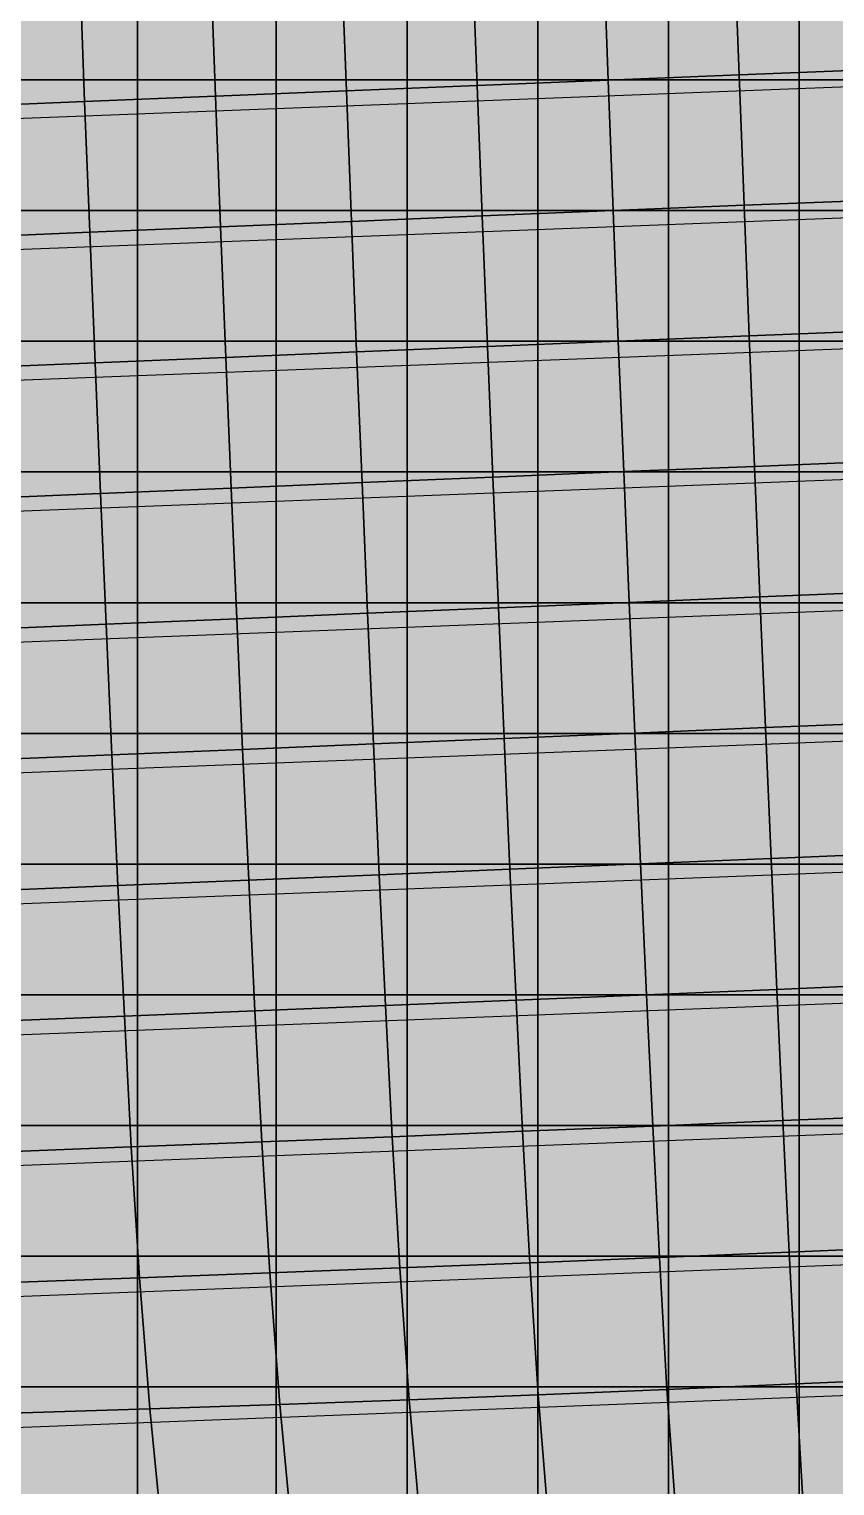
# Model space of a CAD drawing. Header units: inches. Extents: x -100 to 100, y -42 to 41.
# Drawn here: x 11.42 to 17.58, y -17.76 to -6.61 of the extents above; entities that cross this region are included whole.
import ezdxf

# ---------------------------------------------------------------- set-up
doc = ezdxf.new("R2010")
doc.units = ezdxf.units.IN
doc.header["$MEASUREMENT"] = 0
for name, color, linetype in [('Mesh-セル中詰(水中)', 7, 'Continuous'), ('Mesh-梁③(円周)', 7, 'Continuous'), ('Undeformed Mesh-セル中詰(水中)', 7, 'Continuous'), ('Undeformed Mesh-梁②(中央)', 7, 'Continuous'), ('Undeformed Mesh-梁③(円周)', 7, 'Continuous')]:
    doc.layers.add(name, color=color, linetype=linetype)

msp = doc.modelspace()

# ---------------------------------------------------------------- linework, layer by layer
at = {"color": 7, "true_color": 0xffffff, "transparency": 33554687}
for p, q in [((10.797, -7.315), (22.061, -6.8849)), ((10.835, -8.315), (22.099, -7.8847)), ((10.873, -9.315), (22.137, -8.8844)), ((10.91, -10.315), (22.176, -9.8841)), ((10.948, -11.315), (22.214, -10.8839)), ((10.986, -12.315), (22.252, -11.8836)), ((11.024, -13.315), (22.291, -12.8834)), ((11.062, -14.315), (22.329, -13.8832)), ((11.099, -15.315), (22.367, -14.8829)), ((11.137, -16.315), (22.405, -15.8824)), ((11.175, -17.315), (22.439, -16.8806))]:
    msp.add_line(p, q, dxfattribs=at)
for points in [[(15.81203, -6.003436), (14.81003, -6.0438), (14.84803, -7.04234)], [(15.81203, -6.003436), (14.84803, -7.04234), (15.85003, -7.001936)], [(16.81403, -5.96378), (15.81203, -6.003436), (15.85003, -7.001936)], [(16.81403, -5.96378), (15.85003, -7.001936), (16.85203, -6.96149)], [(16.81403, -5.96378), (17.85403, -6.92191), (17.81603, -5.92386)], [(16.81403, -5.96378), (16.85203, -6.96149), (17.85403, -6.92191)], [(12.80803, -6.1253), (11.80803, -6.1662), (11.84503, -7.1658)], [(12.80803, -6.1253), (11.84503, -7.1658), (12.84603, -7.1244)], [(13.80903, -6.08423), (12.80803, -6.1253), (12.84603, -7.1244)], [(13.80903, -6.08423), (12.84603, -7.1244), (13.84703, -7.08339)], [(14.81003, -6.0438), (13.80903, -6.08423), (13.84703, -7.08339)], [(14.81003, -6.0438), (13.84703, -7.08339), (14.84803, -7.04234)], [(11.80803, -6.1662), (10.746, -6.2102), (10.784, -7.2098)], [(11.80803, -6.1662), (10.784, -7.2098), (11.84503, -7.1658)], [(15.85003, -7.001936), (14.84803, -7.04234), (14.88603, -8.04115)], [(15.85003, -7.001936), (14.88603, -8.04115), (15.88803, -8.000021)], [(15.85003, -7.001936), (16.89003, -7.95977), (16.85203, -6.96149)], [(15.85003, -7.001936), (15.88803, -8.000021), (16.89003, -7.95977)], [(16.85203, -6.96149), (17.89203, -7.91947), (17.85403, -6.92191)], [(16.85203, -6.96149), (16.89003, -7.95977), (17.89203, -7.91947)], [(12.84603, -7.1244), (11.84503, -7.1658), (11.88503, -8.1653)], [(12.84603, -7.1244), (11.88503, -8.1653), (12.88503, -8.1239)], [(13.84703, -7.08339), (12.84603, -7.1244), (12.88503, -8.1239)], [(13.84703, -7.08339), (12.88503, -8.1239), (13.88603, -8.0823)], [(14.84803, -7.04234), (13.84703, -7.08339), (13.88603, -8.0823)], [(14.84803, -7.04234), (13.88603, -8.0823), (14.88603, -8.04115)], [(11.84503, -7.1658), (10.784, -7.2098), (10.823, -8.2096)], [(11.84503, -7.1658), (10.823, -8.2096), (11.88503, -8.1653)], [(15.88803, -8.000021), (14.88603, -8.04115), (14.92603, -9.03976)], [(15.88803, -8.000021), (14.92603, -9.03976), (15.92703, -8.998841)], [(16.89003, -7.95977), (15.88803, -8.000021), (15.92703, -8.998841)], [(16.89003, -7.95977), (15.92703, -8.998841), (16.92903, -8.95775)], [(17.89203, -7.91947), (16.89003, -7.95977), (16.92903, -8.95775)], [(17.89203, -7.91947), (16.92903, -8.95775), (17.93003, -8.91799)], [(12.88503, -8.1239), (11.88503, -8.1653), (11.92503, -9.1651)], [(12.88503, -8.1239), (11.92503, -9.1651), (12.92503, -9.1233)], [(13.88603, -8.0823), (12.88503, -8.1239), (12.92503, -9.1233)], [(13.88603, -8.0823), (12.92503, -9.1233), (13.92503, -9.08167)], [(14.88603, -8.04115), (13.88603, -8.0823), (13.92503, -9.08167)], [(14.88603, -8.04115), (13.92503, -9.08167), (14.92603, -9.03976)], [(11.88503, -8.1653), (10.823, -8.2096), (10.864, -9.2092)], [(11.88503, -8.1653), (10.864, -9.2092), (11.92503, -9.1651)], [(15.92703, -8.998841), (14.92603, -9.03976), (14.96703, -10.03937)], [(15.92703, -8.998841), (14.96703, -10.03937), (15.96803, -9.997521)], [(16.92903, -8.95775), (15.92703, -8.998841), (15.96803, -9.997521)], [(16.92903, -8.95775), (15.96803, -9.997521), (16.96803, -9.95688)], [(16.92903, -8.95775), (17.97003, -9.91609), (17.93003, -8.91799)], [(16.92903, -8.95775), (16.96803, -9.95688), (17.97003, -9.91609)], [(12.92503, -9.1233), (11.92503, -9.1651), (11.96603, -10.1647)], [(12.92503, -9.1233), (11.96603, -10.1647), (12.96603, -10.1232)], [(13.92503, -9.08167), (12.92503, -9.1233), (12.96603, -10.1232)], [(13.92503, -9.08167), (12.96603, -10.1232), (13.96703, -10.08092)], [(14.92603, -9.03976), (13.92503, -9.08167), (13.96703, -10.08092)], [(14.92603, -9.03976), (13.96703, -10.08092), (14.96703, -10.03937)], [(11.92503, -9.1651), (10.864, -9.2092), (10.905, -10.209)], [(11.92503, -9.1651), (10.905, -10.209), (11.96603, -10.1647)], [(16.96803, -9.95688), (18.01003, -10.9155), (17.97003, -9.91609)], [(15.96803, -9.997521), (14.96703, -10.03937), (15.01003, -11.03887)], [(15.96803, -9.997521), (15.01003, -11.03887), (16.00903, -10.997475)], [(15.96803, -9.997521), (17.01003, -10.95573), (16.96803, -9.95688)], [(15.96803, -9.997521), (16.00903, -10.997475), (17.01003, -10.95573)], [(16.96803, -9.95688), (17.01003, -10.95573), (18.01003, -10.9155)], [(12.96603, -10.1232), (11.96603, -10.1647), (12.00903, -11.1647)], [(12.96603, -10.1232), (12.00903, -11.1647), (13.01003, -11.1227)], [(13.96703, -10.08092), (12.96603, -10.1232), (13.01003, -11.1227)], [(13.96703, -10.08092), (13.01003, -11.1227), (14.00903, -11.08107)], [(14.96703, -10.03937), (13.96703, -10.08092), (14.00903, -11.08107)], [(14.96703, -10.03937), (14.00903, -11.08107), (15.01003, -11.03887)], [(11.96603, -10.1647), (10.905, -10.209), (10.948, -11.2084)], [(11.96603, -10.1647), (10.948, -11.2084), (12.00903, -11.1647)], [(17.01003, -10.95573), (18.05203, -11.91459), (18.01003, -10.9155)], [(16.00903, -10.997475), (15.01003, -11.03887), (15.05303, -12.03957)], [(16.00903, -10.997475), (15.05303, -12.03957), (16.05303, -11.997275)], [(16.00903, -10.997475), (17.05203, -11.95613), (17.01003, -10.95573)], [(16.00903, -10.997475), (16.05303, -11.997275), (17.05203, -11.95613)], [(17.01003, -10.95573), (17.05203, -11.95613), (18.05203, -11.91459)], [(13.01003, -11.1227), (12.00903, -11.1647), (12.05403, -12.1641)], [(13.01003, -11.1227), (12.05403, -12.1641), (13.05303, -12.1229)], [(14.00903, -11.08107), (13.01003, -11.1227), (13.05303, -12.1229)], [(14.00903, -11.08107), (13.05303, -12.1229), (14.05403, -12.081)], [(14.00903, -11.08107), (15.05303, -12.03957), (15.01003, -11.03887)], [(14.00903, -11.08107), (14.05403, -12.081), (15.05303, -12.03957)], [(12.00903, -11.1647), (10.948, -11.2084), (10.992, -12.2081)], [(12.00903, -11.1647), (10.992, -12.2081), (12.05403, -12.1641)], [(17.05203, -11.95613), (18.09403, -12.91569), (18.05203, -11.91459)], [(16.05303, -11.997275), (15.05303, -12.03957), (15.09803, -13.04016)], [(16.05303, -11.997275), (15.09803, -13.04016), (16.09703, -12.998709)], [(16.05303, -11.997275), (17.09603, -12.95652), (17.05203, -11.95613)], [(16.05303, -11.997275), (16.09703, -12.998709), (17.09603, -12.95652)], [(17.05203, -11.95613), (17.09603, -12.95652), (18.09403, -12.91569)], [(13.05303, -12.1229), (12.05403, -12.1641), (12.10003, -13.1641)], [(13.05303, -12.1229), (12.10003, -13.1641), (13.10003, -13.1228)], [(13.05303, -12.1229), (14.09903, -13.08201), (14.05403, -12.081)], [(13.05303, -12.1229), (13.10003, -13.1228), (14.09903, -13.08201)], [(14.05403, -12.081), (15.09803, -13.04016), (15.05303, -12.03957)], [(14.05403, -12.081), (14.09903, -13.08201), (15.09803, -13.04016)], [(10.992, -12.2081), (12.10003, -13.1641), (12.05403, -12.1641)], [(10.992, -12.2081), (11.039, -13.2071), (12.10003, -13.1641)], [(17.09603, -12.95652), (18.13803, -13.91682), (18.09403, -12.91569)], [(14.09903, -13.08201), (15.14503, -14.04238), (15.09803, -13.04016)], [(16.09703, -12.998709), (15.09803, -13.04016), (15.14503, -14.04238)], [(16.09703, -12.998709), (15.14503, -14.04238), (16.14303, -14.00024)], [(16.09703, -12.998709), (17.14003, -13.95919), (17.09603, -12.95652)], [(16.09703, -12.998709), (16.14303, -14.00024), (17.14003, -13.95919)], [(17.09603, -12.95652), (17.14003, -13.95919), (18.13803, -13.91682)], [(13.10003, -13.1228), (12.10003, -13.1641), (12.14903, -14.1636)], [(13.10003, -13.1228), (12.14903, -14.1636), (13.14803, -14.1238)], [(14.09903, -13.08201), (13.10003, -13.1228), (13.14803, -14.1238)], [(14.09903, -13.08201), (13.14803, -14.1238), (14.14703, -14.08294)], [(14.09903, -13.08201), (14.14703, -14.08294), (15.14503, -14.04238)], [(11.039, -13.2071), (12.14903, -14.1636), (12.10003, -13.1641)], [(11.039, -13.2071), (11.087, -14.2065), (12.14903, -14.1636)], [(18.13803, -13.91682), (17.14003, -13.95919), (17.18603, -14.96199)], [(18.13803, -13.91682), (17.18603, -14.96199), (18.18103, -14.92104)], [(15.14503, -14.04238), (14.14703, -14.08294), (14.19803, -15.08574)], [(15.14503, -14.04238), (14.19803, -15.08574), (15.19503, -15.04483)], [(16.14303, -14.00024), (15.14503, -14.04238), (15.19503, -15.04483)], [(16.14303, -14.00024), (15.19503, -15.04483), (16.19003, -15.004465)], [(17.14003, -13.95919), (16.14303, -14.00024), (16.19003, -15.004465)], [(17.14003, -13.95919), (16.19003, -15.004465), (17.18603, -14.96199)], [(13.14803, -14.1238), (12.14903, -14.1636), (12.20103, -15.1644)], [(13.14803, -14.1238), (12.20103, -15.1644), (13.20103, -15.1246)], [(14.14703, -14.08294), (13.14803, -14.1238), (13.20103, -15.1246)], [(14.14703, -14.08294), (13.20103, -15.1246), (14.19803, -15.08574)], [(12.14903, -14.1636), (11.087, -14.2065), (11.14, -15.205)], [(12.14903, -14.1636), (11.14, -15.205), (12.20103, -15.1644)], [(17.18603, -14.96199), (18.22803, -15.92535), (18.18103, -14.92104)], [(14.19803, -15.08574), (15.24903, -16.0512), (15.19503, -15.04483)], [(16.19003, -15.004465), (15.19503, -15.04483), (15.24903, -16.0512)], [(16.19003, -15.004465), (15.24903, -16.0512), (16.24203, -16.009531)], [(16.19003, -15.004465), (17.23403, -15.96889), (17.18603, -14.96199)], [(16.19003, -15.004465), (16.24203, -16.009531), (17.23403, -15.96889)], [(17.18603, -14.96199), (17.23403, -15.96889), (18.22803, -15.92535)], [(12.20103, -15.1644), (13.26103, -16.1285), (13.20103, -15.1246)], [(14.19803, -15.08574), (13.20103, -15.1246), (13.26103, -16.1285)], [(14.19803, -15.08574), (13.26103, -16.1285), (14.25603, -16.08953)], [(14.19803, -15.08574), (14.25603, -16.08953), (15.24903, -16.0512)], [(11.14, -15.205), (12.26503, -16.165), (12.20103, -15.1644)], [(11.14, -15.205), (11.203, -16.2042), (12.26503, -16.165)], [(12.20103, -15.1644), (12.26503, -16.165), (13.26103, -16.1285)], [(17.23403, -15.96889), (18.27503, -16.93542), (18.22803, -15.92535)], [(16.24203, -16.009531), (15.24903, -16.0512), (15.31433, -17.0611)], [(16.24203, -16.009531), (15.31433, -17.0611), (16.29903, -17.02138)], [(17.23403, -15.96889), (16.24203, -16.009531), (16.29903, -17.02138)], [(17.23403, -15.96889), (16.29903, -17.02138), (17.28703, -16.97734)], [(17.23403, -15.96889), (17.28703, -16.97734), (18.27503, -16.93542)], [(12.26503, -16.165), (13.33873, -17.1338), (13.26103, -16.1285)], [(14.25603, -16.08953), (13.26103, -16.1285), (13.33873, -17.1338)], [(14.25603, -16.08953), (13.33873, -17.1338), (14.32733, -17.1002)], [(15.24903, -16.0512), (14.25603, -16.08953), (14.32733, -17.1002)], [(15.24903, -16.0512), (14.32733, -17.1002), (15.31433, -17.0611)], [(12.26503, -16.165), (11.203, -16.2042), (11.2847, -17.2009)], [(12.26503, -16.165), (11.2847, -17.2009), (12.34433, -17.1692)], [(12.26503, -16.165), (12.34433, -17.1692), (13.33873, -17.1338)], [(17.28703, -16.97734), (18.32813, -17.94767), (18.27503, -16.93542)], [(15.39703, -18.08152), (16.29903, -17.02138), (15.31433, -17.0611)], [(15.39703, -18.08152), (16.37283, -18.0403), (16.29903, -17.02138)], [(16.37283, -18.0403), (17.28703, -16.97734), (16.29903, -17.02138)], [(16.37283, -18.0403), (17.34703, -17.99627), (17.28703, -16.97734)], [(17.28703, -16.97734), (17.34703, -17.99627), (18.32813, -17.94767)], [(12.34433, -17.1692), (13.43283, -18.1457), (13.33873, -17.1338)], [(13.43283, -18.1457), (14.32733, -17.1002), (13.33873, -17.1338)], [(13.43283, -18.1457), (14.41833, -18.1141), (14.32733, -17.1002)], [(14.41833, -18.1141), (15.31433, -17.0611), (14.32733, -17.1002)], [(14.41833, -18.1141), (15.39703, -18.08152), (15.31433, -17.0611)], [(11.3808, -18.1998), (12.34433, -17.1692), (11.2847, -17.2009)], [(11.3808, -18.1998), (12.44163, -18.1717), (12.34433, -17.1692)], [(12.34433, -17.1692), (12.44163, -18.1717), (13.43283, -18.1457)]]:
    msp.add_solid(points, dxfattribs=at)
at = {"layer": 'Mesh-セル中詰(水中)', "color": 18, "true_color": 0x000000, "transparency": 33554559}
for p, q in [((15.85003, -7.001936), (15.81203, -6.003436)), ((15.81203, -6.003436), (15.85003, -7.001936)), ((16.85203, -6.96149), (16.81403, -5.96378)), ((16.81403, -5.96378), (16.85203, -6.96149)), ((12.84603, -7.1244), (12.80803, -6.1253)), ((12.80803, -6.1253), (12.84603, -7.1244)), ((13.84703, -7.08339), (13.80903, -6.08423)), ((13.80903, -6.08423), (13.84703, -7.08339)), ((14.84803, -7.04234), (14.81003, -6.0438)), ((14.81003, -6.0438), (14.84803, -7.04234)), ((11.84503, -7.1658), (11.80803, -6.1662)), ((11.80803, -6.1662), (11.84503, -7.1658)), ((15.85003, -7.001936), (14.84803, -7.04234)), ((14.84803, -7.04234), (15.85003, -7.001936)), ((16.85203, -6.96149), (15.85003, -7.001936)), ((15.85003, -7.001936), (16.85203, -6.96149)), ((15.88803, -8.000021), (15.85003, -7.001936)), ((15.85003, -7.001936), (15.88803, -8.000021)), ((17.85403, -6.92191), (16.85203, -6.96149)), ((16.85203, -6.96149), (17.85403, -6.92191)), ((16.89003, -7.95977), (16.85203, -6.96149)), ((16.85203, -6.96149), (16.89003, -7.95977)), ((12.84603, -7.1244), (11.84503, -7.1658)), ((11.84503, -7.1658), (12.84603, -7.1244)), ((13.84703, -7.08339), (12.84603, -7.1244)), ((12.84603, -7.1244), (13.84703, -7.08339)), ((12.88503, -8.1239), (12.84603, -7.1244)), ((12.84603, -7.1244), (12.88503, -8.1239)), ((14.84803, -7.04234), (13.84703, -7.08339)), ((13.84703, -7.08339), (14.84803, -7.04234)), ((13.88603, -8.0823), (13.84703, -7.08339)), ((13.84703, -7.08339), (13.88603, -8.0823)), ((14.88603, -8.04115), (14.84803, -7.04234)), ((14.84803, -7.04234), (14.88603, -8.04115)), ((11.84503, -7.1658), (10.784, -7.2098)), ((10.784, -7.2098), (11.84503, -7.1658)), ((11.88503, -8.1653), (11.84503, -7.1658)), ((11.84503, -7.1658), (11.88503, -8.1653)), ((15.88803, -8.000021), (14.88603, -8.04115)), ((14.88603, -8.04115), (15.88803, -8.000021)), ((16.89003, -7.95977), (15.88803, -8.000021)), ((15.88803, -8.000021), (16.89003, -7.95977)), ((15.92703, -8.998841), (15.88803, -8.000021)), ((15.88803, -8.000021), (15.92703, -8.998841)), ((17.89203, -7.91947), (16.89003, -7.95977)), ((16.89003, -7.95977), (17.89203, -7.91947)), ((16.92903, -8.95775), (16.89003, -7.95977)), ((16.89003, -7.95977), (16.92903, -8.95775)), ((11.88503, -8.1653), (12.88503, -8.1239)), ((12.88503, -8.1239), (11.88503, -8.1653)), ((13.88603, -8.0823), (12.88503, -8.1239)), ((12.88503, -8.1239), (13.88603, -8.0823)), ((12.92503, -9.1233), (12.88503, -8.1239)), ((12.88503, -8.1239), (12.92503, -9.1233)), ((14.88603, -8.04115), (13.88603, -8.0823)), ((13.88603, -8.0823), (14.88603, -8.04115)), ((13.92503, -9.08167), (13.88603, -8.0823)), ((13.88603, -8.0823), (13.92503, -9.08167)), ((14.92603, -9.03976), (14.88603, -8.04115)), ((14.88603, -8.04115), (14.92603, -9.03976)), ((11.88503, -8.1653), (10.823, -8.2096)), ((10.823, -8.2096), (11.88503, -8.1653)), ((11.92503, -9.1651), (11.88503, -8.1653)), ((11.88503, -8.1653), (11.92503, -9.1651)), ((15.92703, -8.998841), (14.92603, -9.03976)), ((14.92603, -9.03976), (15.92703, -8.998841)), ((16.92903, -8.95775), (15.92703, -8.998841)), ((15.92703, -8.998841), (16.92903, -8.95775)), ((15.96803, -9.997521), (15.92703, -8.998841)), ((15.92703, -8.998841), (15.96803, -9.997521)), ((17.93003, -8.91799), (16.92903, -8.95775)), ((16.92903, -8.95775), (17.93003, -8.91799)), ((16.96803, -9.95688), (16.92903, -8.95775)), ((16.92903, -8.95775), (16.96803, -9.95688)), ((12.92503, -9.1233), (11.92503, -9.1651)), ((11.92503, -9.1651), (12.92503, -9.1233)), ((13.92503, -9.08167), (12.92503, -9.1233)), ((12.92503, -9.1233), (13.92503, -9.08167)), ((12.96603, -10.1232), (12.92503, -9.1233)), ((12.92503, -9.1233), (12.96603, -10.1232)), ((14.92603, -9.03976), (13.92503, -9.08167)), ((13.92503, -9.08167), (14.92603, -9.03976)), ((13.96703, -10.08092), (13.92503, -9.08167)), ((13.92503, -9.08167), (13.96703, -10.08092)), ((14.96703, -10.03937), (14.92603, -9.03976)), ((14.92603, -9.03976), (14.96703, -10.03937)), ((11.92503, -9.1651), (10.864, -9.2092)), ((10.864, -9.2092), (11.92503, -9.1651)), ((11.96603, -10.1647), (11.92503, -9.1651)), ((11.92503, -9.1651), (11.96603, -10.1647)), ((17.97003, -9.91609), (16.96803, -9.95688)), ((16.96803, -9.95688), (17.97003, -9.91609)), ((15.96803, -9.997521), (14.96703, -10.03937)), ((14.96703, -10.03937), (15.96803, -9.997521)), ((16.96803, -9.95688), (15.96803, -9.997521)), ((15.96803, -9.997521), (16.96803, -9.95688)), ((16.00903, -10.997475), (15.96803, -9.997521)), ((15.96803, -9.997521), (16.00903, -10.997475)), ((17.01003, -10.95573), (16.96803, -9.95688)), ((16.96803, -9.95688), (17.01003, -10.95573)), ((12.96603, -10.1232), (11.96603, -10.1647)), ((11.96603, -10.1647), (12.96603, -10.1232)), ((13.96703, -10.08092), (12.96603, -10.1232)), ((12.96603, -10.1232), (13.96703, -10.08092)), ((13.01003, -11.1227), (12.96603, -10.1232)), ((12.96603, -10.1232), (13.01003, -11.1227)), ((14.96703, -10.03937), (13.96703, -10.08092)), ((13.96703, -10.08092), (14.96703, -10.03937)), ((14.00903, -11.08107), (13.96703, -10.08092)), ((13.96703, -10.08092), (14.00903, -11.08107)), ((15.01003, -11.03887), (14.96703, -10.03937)), ((14.96703, -10.03937), (15.01003, -11.03887)), ((11.96603, -10.1647), (10.905, -10.209)), ((10.905, -10.209), (11.96603, -10.1647)), ((12.00903, -11.1647), (11.96603, -10.1647)), ((11.96603, -10.1647), (12.00903, -11.1647)), ((17.01003, -10.95573), (18.01003, -10.9155)), ((18.01003, -10.9155), (17.01003, -10.95573)), ((16.00903, -10.997475), (15.01003, -11.03887)), ((15.01003, -11.03887), (16.00903, -10.997475)), ((17.01003, -10.95573), (16.00903, -10.997475)), ((16.00903, -10.997475), (17.01003, -10.95573)), ((16.05303, -11.997275), (16.00903, -10.997475)), ((16.00903, -10.997475), (16.05303, -11.997275)), ((17.05203, -11.95613), (17.01003, -10.95573)), ((17.01003, -10.95573), (17.05203, -11.95613)), ((13.01003, -11.1227), (12.00903, -11.1647)), ((12.00903, -11.1647), (13.01003, -11.1227)), ((13.01003, -11.1227), (14.00903, -11.08107)), ((14.00903, -11.08107), (13.01003, -11.1227)), ((13.05303, -12.1229), (13.01003, -11.1227)), ((13.01003, -11.1227), (13.05303, -12.1229)), ((15.01003, -11.03887), (14.00903, -11.08107)), ((14.00903, -11.08107), (15.01003, -11.03887)), ((14.05403, -12.081), (14.00903, -11.08107)), ((14.00903, -11.08107), (14.05403, -12.081)), ((15.05303, -12.03957), (15.01003, -11.03887)), ((15.01003, -11.03887), (15.05303, -12.03957)), ((12.00903, -11.1647), (10.948, -11.2084)), ((10.948, -11.2084), (12.00903, -11.1647)), ((12.05403, -12.1641), (12.00903, -11.1647)), ((12.00903, -11.1647), (12.05403, -12.1641)), ((18.05203, -11.91459), (17.05203, -11.95613)), ((17.05203, -11.95613), (18.05203, -11.91459)), ((16.05303, -11.997275), (15.05303, -12.03957)), ((15.05303, -12.03957), (16.05303, -11.997275)), ((17.05203, -11.95613), (16.05303, -11.997275)), ((16.05303, -11.997275), (17.05203, -11.95613)), ((16.09703, -12.998709), (16.05303, -11.997275)), ((16.05303, -11.997275), (16.09703, -12.998709)), ((17.09603, -12.95652), (17.05203, -11.95613)), ((17.05203, -11.95613), (17.09603, -12.95652)), ((13.05303, -12.1229), (12.05403, -12.1641)), ((12.05403, -12.1641), (13.05303, -12.1229)), ((14.05403, -12.081), (13.05303, -12.1229)), ((13.05303, -12.1229), (14.05403, -12.081)), ((13.10003, -13.1228), (13.05303, -12.1229)), ((13.05303, -12.1229), (13.10003, -13.1228)), ((15.05303, -12.03957), (14.05403, -12.081)), ((14.05403, -12.081), (15.05303, -12.03957)), ((14.09903, -13.08201), (14.05403, -12.081)), ((14.05403, -12.081), (14.09903, -13.08201)), ((15.09803, -13.04016), (15.05303, -12.03957)), ((15.05303, -12.03957), (15.09803, -13.04016)), ((12.05403, -12.1641), (10.992, -12.2081)), ((10.992, -12.2081), (12.05403, -12.1641)), ((12.10003, -13.1641), (12.05403, -12.1641)), ((12.05403, -12.1641), (12.10003, -13.1641)), ((18.09403, -12.91569), (17.09603, -12.95652)), ((17.09603, -12.95652), (18.09403, -12.91569)), ((15.09803, -13.04016), (14.09903, -13.08201)), ((14.09903, -13.08201), (15.09803, -13.04016)), ((16.09703, -12.998709), (15.09803, -13.04016)), ((15.09803, -13.04016), (16.09703, -12.998709)), ((15.14503, -14.04238), (15.09803, -13.04016)), ((15.09803, -13.04016), (15.14503, -14.04238)), ((17.09603, -12.95652), (16.09703, -12.998709)), ((16.09703, -12.998709), (17.09603, -12.95652)), ((16.14303, -14.00024), (16.09703, -12.998709)), ((16.09703, -12.998709), (16.14303, -14.00024)), ((17.14003, -13.95919), (17.09603, -12.95652)), ((17.09603, -12.95652), (17.14003, -13.95919)), ((13.10003, -13.1228), (12.10003, -13.1641)), ((12.10003, -13.1641), (13.10003, -13.1228)), ((14.09903, -13.08201), (13.10003, -13.1228)), ((13.10003, -13.1228), (14.09903, -13.08201)), ((13.14803, -14.1238), (13.10003, -13.1228)), ((13.10003, -13.1228), (13.14803, -14.1238)), ((14.14703, -14.08294), (14.09903, -13.08201)), ((14.09903, -13.08201), (14.14703, -14.08294)), ((12.10003, -13.1641), (11.039, -13.2071)), ((11.039, -13.2071), (12.10003, -13.1641)), ((12.14903, -14.1636), (12.10003, -13.1641)), ((12.10003, -13.1641), (12.14903, -14.1636)), ((18.13803, -13.91682), (17.14003, -13.95919)), ((17.14003, -13.95919), (18.13803, -13.91682)), ((14.14703, -14.08294), (15.14503, -14.04238)), ((15.14503, -14.04238), (14.14703, -14.08294)), ((16.14303, -14.00024), (15.14503, -14.04238)), ((15.14503, -14.04238), (16.14303, -14.00024)), ((15.19503, -15.04483), (15.14503, -14.04238)), ((15.14503, -14.04238), (15.19503, -15.04483)), ((17.14003, -13.95919), (16.14303, -14.00024)), ((16.14303, -14.00024), (17.14003, -13.95919)), ((16.19003, -15.004465), (16.14303, -14.00024)), ((16.14303, -14.00024), (16.19003, -15.004465)), ((17.18603, -14.96199), (17.14003, -13.95919)), ((17.14003, -13.95919), (17.18603, -14.96199)), ((13.14803, -14.1238), (12.14903, -14.1636)), ((12.14903, -14.1636), (13.14803, -14.1238)), ((14.14703, -14.08294), (13.14803, -14.1238)), ((13.14803, -14.1238), (14.14703, -14.08294)), ((13.20103, -15.1246), (13.14803, -14.1238)), ((13.14803, -14.1238), (13.20103, -15.1246)), ((14.19803, -15.08574), (14.14703, -14.08294)), ((14.14703, -14.08294), (14.19803, -15.08574)), ((12.14903, -14.1636), (11.087, -14.2065)), ((11.087, -14.2065), (12.14903, -14.1636)), ((12.20103, -15.1644), (12.14903, -14.1636)), ((12.14903, -14.1636), (12.20103, -15.1644)), ((18.18103, -14.92104), (17.18603, -14.96199)), ((17.18603, -14.96199), (18.18103, -14.92104)), ((15.19503, -15.04483), (14.19803, -15.08574)), ((14.19803, -15.08574), (15.19503, -15.04483)), ((16.19003, -15.004465), (15.19503, -15.04483)), ((15.19503, -15.04483), (16.19003, -15.004465)), ((15.24903, -16.0512), (15.19503, -15.04483)), ((15.19503, -15.04483), (15.24903, -16.0512)), ((17.18603, -14.96199), (16.19003, -15.004465)), ((16.19003, -15.004465), (17.18603, -14.96199)), ((16.24203, -16.009531), (16.19003, -15.004465)), ((16.19003, -15.004465), (16.24203, -16.009531)), ((17.23403, -15.96889), (17.18603, -14.96199)), ((17.18603, -14.96199), (17.23403, -15.96889)), ((13.20103, -15.1246), (12.20103, -15.1644)), ((12.20103, -15.1644), (13.20103, -15.1246)), ((14.19803, -15.08574), (13.20103, -15.1246)), ((13.20103, -15.1246), (14.19803, -15.08574)), ((13.26103, -16.1285), (13.20103, -15.1246)), ((13.20103, -15.1246), (13.26103, -16.1285)), ((14.25603, -16.08953), (14.19803, -15.08574)), ((14.19803, -15.08574), (14.25603, -16.08953)), ((12.20103, -15.1644), (11.14, -15.205)), ((11.14, -15.205), (12.20103, -15.1644)), ((12.26503, -16.165), (12.20103, -15.1644)), ((12.20103, -15.1644), (12.26503, -16.165)), ((18.22803, -15.92535), (17.23403, -15.96889)), ((17.23403, -15.96889), (18.22803, -15.92535)), ((16.24203, -16.009531), (15.24903, -16.0512)), ((15.24903, -16.0512), (16.24203, -16.009531)), ((17.23403, -15.96889), (16.24203, -16.009531)), ((16.24203, -16.009531), (17.23403, -15.96889)), ((16.29903, -17.02138), (16.24203, -16.009531)), ((16.24203, -16.009531), (16.29903, -17.02138)), ((17.28703, -16.97734), (17.23403, -15.96889)), ((17.23403, -15.96889), (17.28703, -16.97734)), ((13.26103, -16.1285), (12.26503, -16.165)), ((12.26503, -16.165), (13.26103, -16.1285)), ((14.25603, -16.08953), (13.26103, -16.1285)), ((13.26103, -16.1285), (14.25603, -16.08953)), ((13.33873, -17.1338), (13.26103, -16.1285)), ((13.26103, -16.1285), (13.33873, -17.1338)), ((15.24903, -16.0512), (14.25603, -16.08953)), ((14.25603, -16.08953), (15.24903, -16.0512)), ((14.32733, -17.1002), (14.25603, -16.08953)), ((14.25603, -16.08953), (14.32733, -17.1002)), ((15.31433, -17.0611), (15.24903, -16.0512)), ((15.24903, -16.0512), (15.31433, -17.0611)), ((12.26503, -16.165), (11.203, -16.2042)), ((11.203, -16.2042), (12.26503, -16.165)), ((12.34433, -17.1692), (12.26503, -16.165)), ((12.26503, -16.165), (12.34433, -17.1692)), ((18.27503, -16.93542), (17.28703, -16.97734)), ((17.28703, -16.97734), (18.27503, -16.93542)), ((15.31433, -17.0611), (16.29903, -17.02138)), ((16.29903, -17.02138), (15.31433, -17.0611)), ((17.28703, -16.97734), (16.29903, -17.02138)), ((16.29903, -17.02138), (17.28703, -16.97734)), ((16.37283, -18.0403), (16.29903, -17.02138)), ((16.29903, -17.02138), (16.37283, -18.0403)), ((17.34703, -17.99627), (17.28703, -16.97734)), ((17.28703, -16.97734), (17.34703, -17.99627)), ((13.33873, -17.1338), (12.34433, -17.1692)), ((12.34433, -17.1692), (13.33873, -17.1338)), ((14.32733, -17.1002), (13.33873, -17.1338)), ((13.33873, -17.1338), (14.32733, -17.1002)), ((13.43283, -18.1457), (13.33873, -17.1338)), ((13.33873, -17.1338), (13.43283, -18.1457)), ((15.31433, -17.0611), (14.32733, -17.1002)), ((14.32733, -17.1002), (15.31433, -17.0611)), ((14.41833, -18.1141), (14.32733, -17.1002)), ((14.32733, -17.1002), (14.41833, -18.1141)), ((15.39703, -18.08152), (15.31433, -17.0611)), ((15.31433, -17.0611), (15.39703, -18.08152)), ((12.34433, -17.1692), (11.2847, -17.2009)), ((11.2847, -17.2009), (12.34433, -17.1692)), ((12.44163, -18.1717), (12.34433, -17.1692)), ((12.34433, -17.1692), (12.44163, -18.1717))]:
    msp.add_line(p, q, dxfattribs=at)
at = {"layer": 'Mesh-梁③(円周)', "color": 18, "true_color": 0x000000, "transparency": 33554559}
for p, q in [((10.797, -7.315), (22.061, -6.8849)), ((10.835, -8.315), (22.099, -7.8847)), ((10.873, -9.315), (22.137, -8.8844)), ((10.91, -10.315), (22.176, -9.8841)), ((10.948, -11.315), (22.214, -10.8839)), ((10.986, -12.315), (22.252, -11.8836)), ((11.024, -13.315), (22.291, -12.8834)), ((11.062, -14.315), (22.329, -13.8832)), ((11.099, -15.315), (22.367, -14.8829)), ((11.137, -16.315), (22.405, -15.8824)), ((11.175, -17.315), (22.439, -16.8806))]:
    msp.add_line(p, q, dxfattribs=at)
at = {"layer": 'Undeformed Mesh-セル中詰(水中)', "color": 1, "true_color": 0xff0000, "transparency": 33554687}
for p, q in [((12.25, -7), (12.25, -6)), ((12.25, -6), (12.25, -7)), ((13.31103, -7), (13.31103, -6)), ((13.31103, -6), (13.31103, -7)), ((14.31103, -7), (14.31103, -6)), ((14.31103, -6), (14.31103, -7)), ((15.31103, -7), (15.31103, -6)), ((15.31103, -6), (15.31103, -7)), ((16.31103, -7), (16.31103, -6)), ((16.31103, -6), (16.31103, -7)), ((17.31103, -7), (17.31103, -6)), ((17.31103, -6), (17.31103, -7)), ((12.25, -7), (11.31103, -7)), ((11.31103, -7), (12.25, -7)), ((12.25, -8), (12.25, -7)), ((13.31103, -7), (12.25, -7)), ((12.25, -7), (12.25, -8)), ((12.25, -7), (13.31103, -7)), ((13.31103, -8), (13.31103, -7)), ((14.31103, -7), (13.31103, -7)), ((13.31103, -7), (13.31103, -8)), ((13.31103, -7), (14.31103, -7)), ((14.31103, -8), (14.31103, -7)), ((15.31103, -7), (14.31103, -7)), ((14.31103, -7), (14.31103, -8)), ((14.31103, -7), (15.31103, -7)), ((15.31103, -8), (15.31103, -7)), ((16.31103, -7), (15.31103, -7)), ((15.31103, -7), (15.31103, -8)), ((15.31103, -7), (16.31103, -7)), ((16.31103, -8), (16.31103, -7)), ((17.31103, -7), (16.31103, -7)), ((16.31103, -7), (16.31103, -8)), ((16.31103, -7), (17.31103, -7)), ((17.31103, -8), (17.31103, -7)), ((17.31103, -7), (17.31103, -8)), ((18.31103, -7), (17.31103, -7)), ((17.31103, -7), (18.31103, -7)), ((12.25, -8), (11.31103, -8)), ((11.31103, -8), (12.25, -8)), ((12.25, -9), (12.25, -8)), ((13.31103, -8), (12.25, -8)), ((12.25, -8), (12.25, -9)), ((12.25, -8), (13.31103, -8)), ((13.31103, -9), (13.31103, -8)), ((13.31103, -8), (14.31103, -8)), ((14.31103, -8), (13.31103, -8)), ((13.31103, -8), (13.31103, -9)), ((14.31103, -9), (14.31103, -8)), ((15.31103, -8), (14.31103, -8)), ((14.31103, -8), (14.31103, -9)), ((14.31103, -8), (15.31103, -8)), ((15.31103, -9), (15.31103, -8)), ((16.31103, -8), (15.31103, -8)), ((15.31103, -8), (15.31103, -9)), ((15.31103, -8), (16.31103, -8)), ((16.31103, -9), (16.31103, -8)), ((17.31103, -8), (16.31103, -8)), ((16.31103, -8), (16.31103, -9)), ((16.31103, -8), (17.31103, -8)), ((17.31103, -9), (17.31103, -8)), ((18.31103, -8), (17.31103, -8)), ((17.31103, -8), (17.31103, -9)), ((17.31103, -8), (18.31103, -8)), ((12.25, -9), (11.31103, -9)), ((11.31103, -9), (12.25, -9)), ((12.25, -10), (12.25, -9)), ((13.31103, -9), (12.25, -9)), ((12.25, -9), (12.25, -10)), ((12.25, -9), (13.31103, -9)), ((13.31103, -10), (13.31103, -9)), ((14.31103, -9), (13.31103, -9)), ((13.31103, -9), (13.31103, -10)), ((13.31103, -9), (14.31103, -9)), ((14.31103, -10), (14.31103, -9)), ((15.31103, -9), (14.31103, -9)), ((14.31103, -9), (14.31103, -10)), ((14.31103, -9), (15.31103, -9)), ((15.31103, -10), (15.31103, -9)), ((16.31103, -9), (15.31103, -9)), ((15.31103, -9), (15.31103, -10)), ((15.31103, -9), (16.31103, -9)), ((16.31103, -10), (16.31103, -9)), ((17.31103, -9), (16.31103, -9)), ((16.31103, -9), (16.31103, -10)), ((16.31103, -9), (17.31103, -9)), ((17.31103, -10), (17.31103, -9)), ((18.31103, -9), (17.31103, -9)), ((17.31103, -9), (17.31103, -10)), ((17.31103, -9), (18.31103, -9)), ((12.25, -10), (11.31103, -10)), ((11.31103, -10), (12.25, -10)), ((12.25, -11), (12.25, -10)), ((13.31103, -10), (12.25, -10)), ((12.25, -10), (12.25, -11)), ((12.25, -10), (13.31103, -10)), ((13.31103, -11), (13.31103, -10)), ((14.31103, -10), (13.31103, -10)), ((13.31103, -10), (13.31103, -11)), ((13.31103, -10), (14.31103, -10)), ((14.31103, -11), (14.31103, -10)), ((15.31103, -10), (14.31103, -10)), ((14.31103, -10), (14.31103, -11)), ((14.31103, -10), (15.31103, -10)), ((15.31103, -11), (15.31103, -10)), ((16.31103, -10), (15.31103, -10)), ((15.31103, -10), (15.31103, -11)), ((15.31103, -10), (16.31103, -10)), ((16.31103, -11), (16.31103, -10)), ((17.31103, -10), (16.31103, -10)), ((16.31103, -10), (16.31103, -11)), ((16.31103, -10), (17.31103, -10)), ((17.31103, -11), (17.31103, -10)), ((17.31103, -10), (17.31103, -11)), ((18.31103, -10), (17.31103, -10)), ((17.31103, -10), (18.31103, -10)), ((12.25, -11), (11.31103, -11)), ((11.31103, -11), (12.25, -11)), ((12.25, -12), (12.25, -11)), ((13.31103, -11), (12.25, -11)), ((12.25, -11), (12.25, -12)), ((12.25, -11), (13.31103, -11)), ((13.31103, -12), (13.31103, -11)), ((14.31103, -11), (13.31103, -11)), ((13.31103, -11), (13.31103, -12)), ((13.31103, -11), (14.31103, -11)), ((14.31103, -12), (14.31103, -11)), ((14.31103, -11), (15.31103, -11)), ((15.31103, -11), (14.31103, -11)), ((14.31103, -11), (14.31103, -12)), ((15.31103, -12), (15.31103, -11)), ((15.31103, -11), (15.31103, -12)), ((16.31103, -11), (15.31103, -11)), ((15.31103, -11), (16.31103, -11)), ((16.31103, -12), (16.31103, -11)), ((17.31103, -11), (16.31103, -11)), ((16.31103, -11), (16.31103, -12)), ((16.31103, -11), (17.31103, -11)), ((17.31103, -12), (17.31103, -11)), ((17.31103, -11), (17.31103, -12)), ((18.31103, -11), (17.31103, -11)), ((17.31103, -11), (18.31103, -11)), ((12.25, -12), (11.31103, -12)), ((11.31103, -12), (12.25, -12)), ((12.25, -13), (12.25, -12)), ((12.25, -12), (12.25, -13)), ((13.31103, -12), (12.25, -12)), ((12.25, -12), (13.31103, -12)), ((13.31103, -13), (13.31103, -12)), ((14.31103, -12), (13.31103, -12)), ((13.31103, -12), (13.31103, -13)), ((13.31103, -12), (14.31103, -12)), ((14.31103, -13), (14.31103, -12)), ((14.31103, -12), (14.31103, -13)), ((15.31103, -12), (14.31103, -12)), ((14.31103, -12), (15.31103, -12)), ((15.31103, -13), (15.31103, -12)), ((15.31103, -12), (15.31103, -13)), ((16.31103, -12), (15.31103, -12)), ((15.31103, -12), (16.31103, -12)), ((16.31103, -13), (16.31103, -12)), ((17.31103, -12), (16.31103, -12)), ((16.31103, -12), (16.31103, -13)), ((16.31103, -12), (17.31103, -12)), ((17.31103, -13), (17.31103, -12)), ((17.31103, -12), (17.31103, -13)), ((18.31103, -12), (17.31103, -12)), ((17.31103, -12), (18.31103, -12)), ((11.31103, -13), (12.25, -13)), ((12.25, -13), (11.31103, -13)), ((12.25, -14), (12.25, -13)), ((12.25, -13), (12.25, -14)), ((13.31103, -13), (12.25, -13)), ((12.25, -13), (13.31103, -13)), ((13.31103, -14), (13.31103, -13)), ((14.31103, -13), (13.31103, -13)), ((13.31103, -13), (13.31103, -14)), ((13.31103, -13), (14.31103, -13)), ((14.31103, -14), (14.31103, -13)), ((15.31103, -13), (14.31103, -13)), ((14.31103, -13), (14.31103, -14)), ((14.31103, -13), (15.31103, -13)), ((15.31103, -14), (15.31103, -13)), ((15.31103, -13), (15.31103, -14)), ((16.31103, -13), (15.31103, -13)), ((15.31103, -13), (16.31103, -13)), ((16.31103, -14), (16.31103, -13)), ((17.31103, -13), (16.31103, -13)), ((16.31103, -13), (16.31103, -14)), ((16.31103, -13), (17.31103, -13)), ((17.31103, -14), (17.31103, -13)), ((17.31103, -13), (17.31103, -14)), ((18.31103, -13), (17.31103, -13)), ((17.31103, -13), (18.31103, -13)), ((12.25, -14), (11.31103, -14)), ((11.31103, -14), (12.25, -14)), ((12.25, -15), (12.25, -14)), ((13.31103, -14), (12.25, -14)), ((12.25, -14), (12.25, -15)), ((12.25, -14), (13.31103, -14)), ((13.31103, -15), (13.31103, -14)), ((14.31103, -14), (13.31103, -14)), ((13.31103, -14), (13.31103, -15)), ((13.31103, -14), (14.31103, -14)), ((14.31103, -15), (14.31103, -14)), ((15.31103, -14), (14.31103, -14)), ((14.31103, -14), (14.31103, -15)), ((14.31103, -14), (15.31103, -14)), ((15.31103, -15), (15.31103, -14)), ((15.31103, -14), (16.31103, -14)), ((16.31103, -14), (15.31103, -14)), ((15.31103, -14), (15.31103, -15)), ((16.31103, -15), (16.31103, -14)), ((17.31103, -14), (16.31103, -14)), ((16.31103, -14), (16.31103, -15)), ((16.31103, -14), (17.31103, -14)), ((17.31103, -15), (17.31103, -14)), ((18.31103, -14), (17.31103, -14)), ((17.31103, -14), (17.31103, -15)), ((17.31103, -14), (18.31103, -14)), ((12.25, -15), (11.31103, -15)), ((11.31103, -15), (12.25, -15)), ((12.25, -16), (12.25, -15)), ((12.25, -15), (12.25, -16)), ((13.31103, -15), (12.25, -15)), ((12.25, -15), (13.31103, -15)), ((13.31103, -16), (13.31103, -15)), ((13.31103, -15), (13.31103, -16)), ((14.31103, -15), (13.31103, -15)), ((13.31103, -15), (14.31103, -15)), ((14.31103, -16), (14.31103, -15)), ((15.31103, -15), (14.31103, -15)), ((14.31103, -15), (14.31103, -16)), ((14.31103, -15), (15.31103, -15)), ((15.31103, -16), (15.31103, -15)), ((15.31103, -15), (15.31103, -16)), ((16.31103, -15), (15.31103, -15)), ((15.31103, -15), (16.31103, -15)), ((16.31103, -16), (16.31103, -15)), ((17.31103, -15), (16.31103, -15)), ((16.31103, -15), (16.31103, -16)), ((16.31103, -15), (17.31103, -15)), ((17.31103, -16), (17.31103, -15)), ((17.31103, -15), (17.31103, -16)), ((18.31103, -15), (17.31103, -15)), ((17.31103, -15), (18.31103, -15)), ((12.25, -16), (11.31103, -16)), ((11.31103, -16), (12.25, -16)), ((12.25, -17), (12.25, -16)), ((13.31103, -16), (12.25, -16)), ((12.25, -16), (12.25, -17)), ((12.25, -16), (13.31103, -16)), ((13.31103, -17), (13.31103, -16)), ((13.31103, -16), (13.31103, -17)), ((14.31103, -16), (13.31103, -16)), ((13.31103, -16), (14.31103, -16)), ((14.31103, -17), (14.31103, -16)), ((15.31103, -16), (14.31103, -16)), ((14.31103, -16), (14.31103, -17)), ((14.31103, -16), (15.31103, -16)), ((15.31103, -17), (15.31103, -16)), ((16.31103, -16), (15.31103, -16)), ((15.31103, -16), (15.31103, -17)), ((15.31103, -16), (16.31103, -16)), ((16.31103, -17), (16.31103, -16)), ((17.31103, -16), (16.31103, -16)), ((16.31103, -16), (16.31103, -17)), ((16.31103, -16), (17.31103, -16)), ((17.31103, -17), (17.31103, -16)), ((18.31103, -16), (17.31103, -16)), ((17.31103, -16), (17.31103, -17)), ((17.31103, -16), (18.31103, -16)), ((12.25, -17), (11.31103, -17)), ((11.31103, -17), (12.25, -17)), ((12.25, -18), (12.25, -17)), ((13.31103, -17), (12.25, -17)), ((12.25, -17), (12.25, -18)), ((12.25, -17), (13.31103, -17)), ((13.31103, -18), (13.31103, -17)), ((13.31103, -17), (13.31103, -18)), ((14.31103, -17), (13.31103, -17)), ((13.31103, -17), (14.31103, -17)), ((14.31103, -18), (14.31103, -17)), ((15.31103, -17), (14.31103, -17)), ((14.31103, -17), (14.31103, -18)), ((14.31103, -17), (15.31103, -17)), ((15.31103, -18), (15.31103, -17)), ((16.31103, -17), (15.31103, -17)), ((15.31103, -17), (15.31103, -18)), ((15.31103, -17), (16.31103, -17)), ((16.31103, -18), (16.31103, -17)), ((16.31103, -17), (17.31103, -17)), ((17.31103, -17), (16.31103, -17)), ((16.31103, -17), (16.31103, -18)), ((17.31103, -18), (17.31103, -17)), ((18.31103, -17), (17.31103, -17)), ((17.31103, -17), (17.31103, -18)), ((17.31103, -17), (18.31103, -17))]:
    msp.add_line(p, q, dxfattribs=at)
at = {"layer": 'Undeformed Mesh-梁②(中央)', "color": 1, "true_color": 0xff0000, "transparency": 33554687}
for p, q in [((12.25, -6), (12.25, -7)), ((12.25, -7), (12.25, -8)), ((12.25, -8), (12.25, -9)), ((12.25, -9), (12.25, -10)), ((12.25, -10), (12.25, -11)), ((12.25, -11), (12.25, -12)), ((12.25, -12), (12.25, -13)), ((12.25, -13), (12.25, -14)), ((12.25, -14), (12.25, -15)), ((12.25, -15), (12.25, -16)), ((12.25, -16), (12.25, -17)), ((12.25, -17), (12.25, -18))]:
    msp.add_line(p, q, dxfattribs=at)
at = {"layer": 'Undeformed Mesh-梁③(円周)', "color": 1, "true_color": 0xff0000, "transparency": 33554687}
for p, q in [((0.99, -7), (12.25, -7)), ((12.25, -7), (23.51, -7)), ((0.99, -8), (12.25, -8)), ((12.25, -8), (23.51, -8)), ((0.99, -9), (12.25, -9)), ((12.25, -9), (23.51, -9)), ((0.99, -10), (12.25, -10)), ((12.25, -10), (23.51, -10)), ((0.99, -11), (12.25, -11)), ((12.25, -11), (23.51, -11)), ((0.99, -12), (12.25, -12)), ((12.25, -12), (23.51, -12)), ((0.99, -13), (12.25, -13)), ((12.25, -13), (23.51, -13)), ((0.99, -14), (12.25, -14)), ((12.25, -14), (23.51, -14)), ((0.99, -15), (12.25, -15)), ((12.25, -15), (23.51, -15)), ((0.99, -16), (12.25, -16)), ((12.25, -16), (23.51, -16)), ((0.99, -17), (12.25, -17)), ((12.25, -17), (23.51, -17))]:
    msp.add_line(p, q, dxfattribs=at)

doc.saveas('drawing.dxf')
